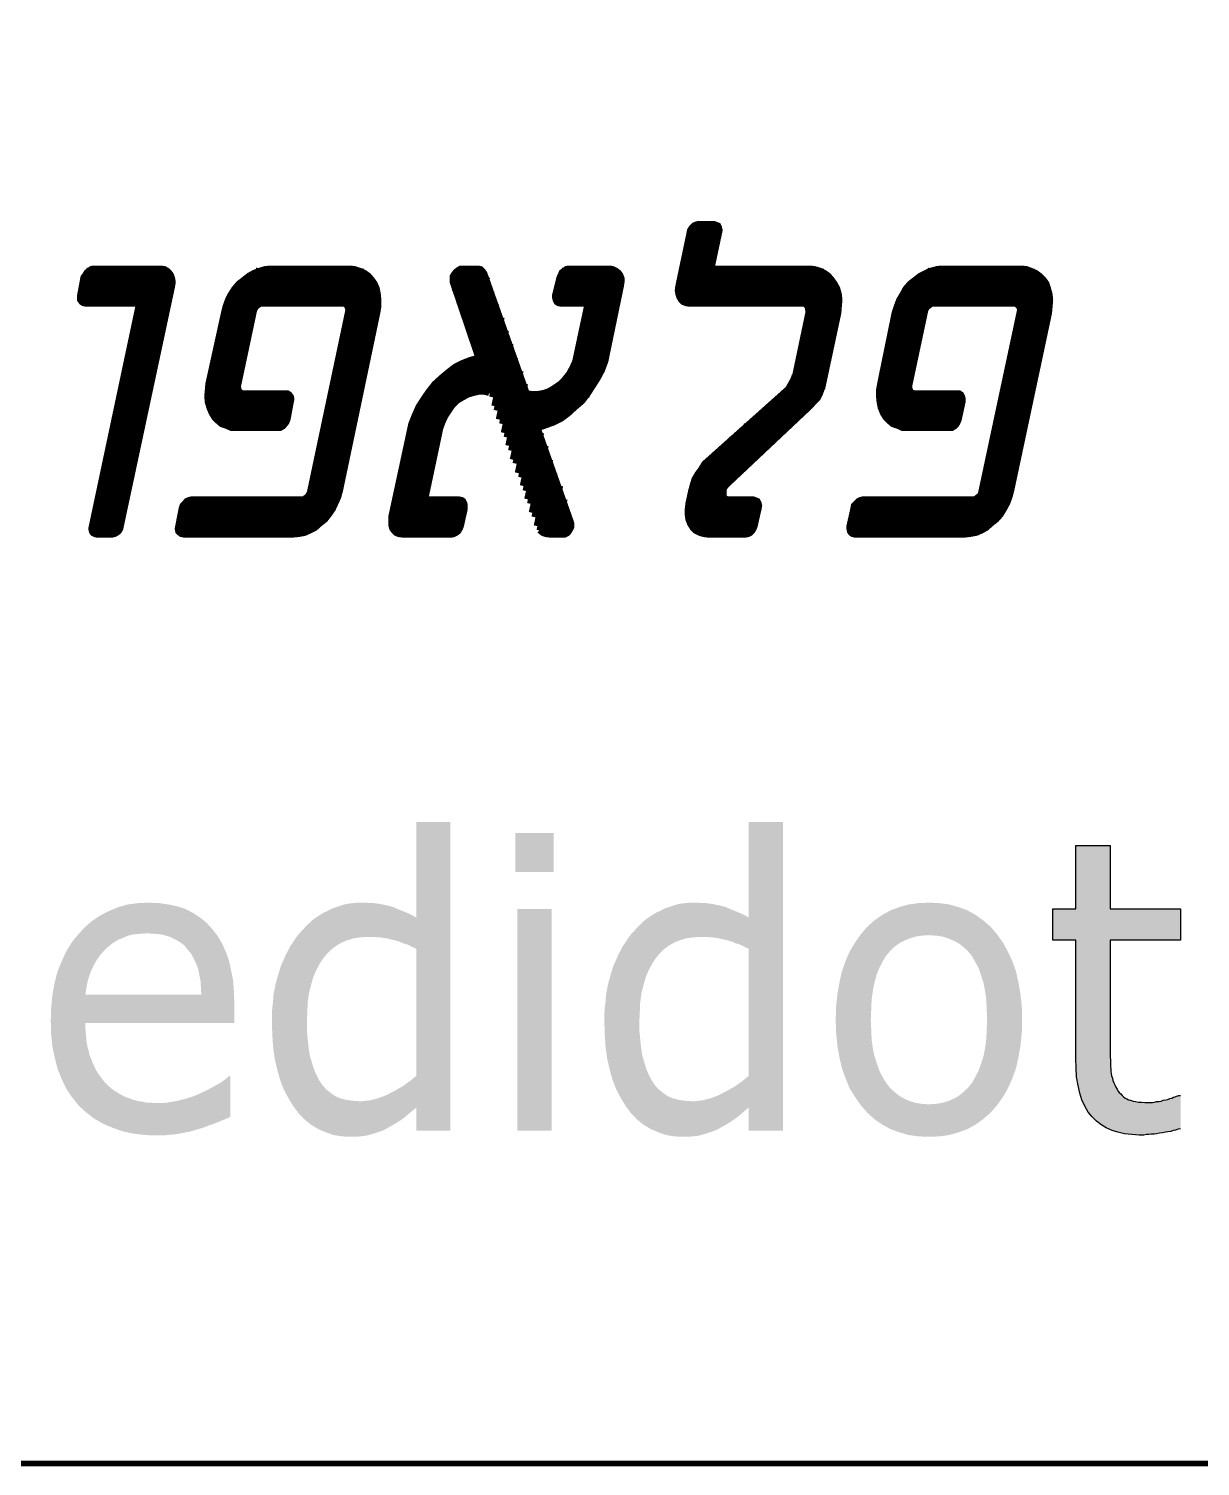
# Model space of a CAD drawing. Extents: x 489 to 720, y 1028 to 1176.
# Drawn here: x 695.935 to 698.323, y 1102.946 to 1105.875 of the extents above; entities that cross this region are included whole.
import ezdxf

# ---------------------------------------------------------------- set-up
doc = ezdxf.new("R2010")
doc.units = 0
doc.header["$MEASUREMENT"] = 0
doc.layers.add('M1280', color=7, linetype='Continuous')

msp = doc.modelspace()

# ---------------------------------------------------------------- hatches: boundary and pattern name
at = {"layer": 'M1280', "linetype": 'Continuous', "ltscale": 0.045455}
h = msp.add_hatch(color=7, dxfattribs=at)
h.paths.add_polyline_path([(696.7251, 1103.6301), (696.7251, 1103.677), (696.7176, 1103.6706), (696.71, 1103.6642), (696.7024, 1103.6577), (696.6949, 1103.6522), (696.6865, 1103.6467), (696.6789, 1103.6421), (696.6705, 1103.6375), (696.6629, 1103.6329), (696.6545, 1103.6292), (696.6461, 1103.6265), (696.6377, 1103.6237), (696.6284, 1103.6209), (696.62, 1103.6191), (696.6108, 1103.6182), (696.6015, 1103.6173), (696.5923, 1103.6173), (696.5738, 1103.6182), (696.557, 1103.6209), (696.541, 1103.6265), (696.5259, 1103.6329), (696.5116, 1103.6412), (696.4981, 1103.6522), (696.4855, 1103.6651), (696.4746, 1103.6798), (696.4645, 1103.6963), (696.4552, 1103.7138), (696.4477, 1103.7331), (696.4418, 1103.7543), (696.4367, 1103.7763), (696.4334, 1103.8002), (696.4317, 1103.826), (696.4309, 1103.8526), (696.4309, 1103.8664), (696.4317, 1103.8802), (696.4334, 1103.894), (696.4342, 1103.9069), (696.4367, 1103.9198), (696.4393, 1103.9317), (696.4426, 1103.9437), (696.446, 1103.9547), (696.4493, 1103.9657), (696.4544, 1103.9768), (696.4586, 1103.9869), (696.4636, 1103.9961), (696.4687, 1104.0062), (696.4746, 1104.0145), (696.4805, 1104.0237), (696.4863, 1104.031), (696.4931, 1104.0384), (696.4998, 1104.0457), (696.5065, 1104.0522), (696.5133, 1104.0586), (696.5208, 1104.0641), (696.5292, 1104.0696), (696.5368, 1104.0742), (696.5452, 1104.0779), (696.5536, 1104.0825), (696.562, 1104.0853), (696.5704, 1104.088), (696.5788, 1104.0908), (696.5881, 1104.0926), (696.5965, 1104.0935), (696.6057, 1104.0944), (696.6141, 1104.0944), (696.6226, 1104.0944), (696.6301, 1104.0935), (696.6377, 1104.0935), (696.6453, 1104.0926), (696.652, 1104.0917), (696.6596, 1104.0899), (696.6654, 1104.0889), (696.6722, 1104.0871), (696.6789, 1104.0853), (696.6848, 1104.0825), (696.6915, 1104.0797), (696.6982, 1104.077), (696.705, 1104.0742), (696.7117, 1104.0715), (696.7184, 1104.0678), (696.7251, 1104.0641), (696.7251, 1104.259), (696.7949, 1104.259), (696.7949, 1103.6301)], flags=0)
h.paths.add_polyline_path([(696.7251, 1104.0007), (696.7184, 1104.0034), (696.7117, 1104.0071), (696.705, 1104.0099), (696.6982, 1104.0117), (696.6923, 1104.0145), (696.6865, 1104.0163), (696.6806, 1104.0181), (696.6747, 1104.0191), (696.6688, 1104.0209), (696.6638, 1104.0218), (696.6579, 1104.0227), (696.6511, 1104.0237), (696.6453, 1104.0237), (696.6394, 1104.0246), (696.6327, 1104.0246), (696.6259, 1104.0246), (696.6116, 1104.0237), (696.5982, 1104.0218), (696.5856, 1104.0181), (696.5738, 1104.0135), (696.5629, 1104.0071), (696.5528, 1103.9997), (696.5435, 1103.9906), (696.5351, 1103.9804), (696.5275, 1103.9685), (696.5208, 1103.9556), (696.5149, 1103.9418), (696.5107, 1103.9262), (696.5065, 1103.9096), (696.504, 1103.8922), (696.5032, 1103.8738), (696.5023, 1103.8536), (696.5023, 1103.8342), (696.504, 1103.8159), (696.5057, 1103.7993), (696.5082, 1103.7828), (696.5124, 1103.769), (696.5166, 1103.7552), (696.5217, 1103.7432), (696.5275, 1103.7322), (696.5343, 1103.7221), (696.5418, 1103.7138), (696.5511, 1103.7064), (696.5603, 1103.7), (696.5713, 1103.6954), (696.5822, 1103.6927), (696.5948, 1103.6908), (696.6083, 1103.6899), (696.6158, 1103.6899), (696.6234, 1103.6908), (696.631, 1103.6917), (696.6385, 1103.6936), (696.6461, 1103.6954), (696.6537, 1103.6982), (696.6612, 1103.7009), (696.6688, 1103.7046), (696.6755, 1103.7083), (696.6831, 1103.712), (696.6907, 1103.7166), (696.6974, 1103.7202), (696.705, 1103.7258), (696.7117, 1103.7304), (696.7184, 1103.7359), (696.7251, 1103.7414), (696.7251, 1103.7405)], flags=0)
h = msp.add_hatch(color=7, dxfattribs=at)
h.paths.add_polyline_path([(697.4028, 1103.6301), (697.4028, 1103.677), (697.3953, 1103.6706), (697.3877, 1103.6642), (697.3801, 1103.6577), (697.3726, 1103.6522), (697.3642, 1103.6467), (697.3566, 1103.6421), (697.3482, 1103.6375), (697.3406, 1103.6329), (697.3322, 1103.6292), (697.3238, 1103.6265), (697.3154, 1103.6237), (697.3061, 1103.6209), (697.2977, 1103.6191), (697.2885, 1103.6182), (697.2792, 1103.6173), (697.27, 1103.6173), (697.2515, 1103.6182), (697.2347, 1103.6209), (697.2187, 1103.6265), (697.2036, 1103.6329), (697.1893, 1103.6412), (697.1758, 1103.6522), (697.1632, 1103.6651), (697.1523, 1103.6798), (697.1422, 1103.6963), (697.1329, 1103.7138), (697.1254, 1103.7331), (697.1195, 1103.7543), (697.1144, 1103.7763), (697.1111, 1103.8002), (697.1094, 1103.826), (697.1086, 1103.8526), (697.1086, 1103.8664), (697.1094, 1103.8802), (697.1111, 1103.894), (697.1119, 1103.9069), (697.1144, 1103.9198), (697.117, 1103.9317), (697.1203, 1103.9437), (697.1237, 1103.9547), (697.127, 1103.9657), (697.1321, 1103.9768), (697.1363, 1103.9869), (697.1413, 1103.9961), (697.1464, 1104.0062), (697.1523, 1104.0145), (697.1582, 1104.0237), (697.164, 1104.031), (697.1708, 1104.0384), (697.1775, 1104.0457), (697.1842, 1104.0522), (697.191, 1104.0586), (697.1985, 1104.0641), (697.2069, 1104.0696), (697.2145, 1104.0742), (697.2229, 1104.0779), (697.2313, 1104.0825), (697.2397, 1104.0853), (697.2481, 1104.088), (697.2565, 1104.0908), (697.2658, 1104.0926), (697.2742, 1104.0935), (697.2834, 1104.0944), (697.2918, 1104.0944), (697.3003, 1104.0944), (697.3078, 1104.0935), (697.3154, 1104.0935), (697.323, 1104.0926), (697.3297, 1104.0917), (697.3373, 1104.0899), (697.3431, 1104.0889), (697.3499, 1104.0871), (697.3566, 1104.0853), (697.3625, 1104.0825), (697.3692, 1104.0797), (697.3759, 1104.077), (697.3827, 1104.0742), (697.3894, 1104.0715), (697.3961, 1104.0678), (697.4028, 1104.0641), (697.4028, 1104.259), (697.4726, 1104.259), (697.4726, 1103.6301)], flags=0)
h.paths.add_polyline_path([(697.4028, 1104.0007), (697.3961, 1104.0034), (697.3894, 1104.0071), (697.3827, 1104.0099), (697.3759, 1104.0117), (697.37, 1104.0145), (697.3642, 1104.0163), (697.3583, 1104.0181), (697.3524, 1104.0191), (697.3465, 1104.0209), (697.3415, 1104.0218), (697.3356, 1104.0227), (697.3288, 1104.0237), (697.323, 1104.0237), (697.3171, 1104.0246), (697.3103, 1104.0246), (697.3036, 1104.0246), (697.2893, 1104.0237), (697.2759, 1104.0218), (697.2633, 1104.0181), (697.2515, 1104.0135), (697.2406, 1104.0071), (697.2305, 1103.9997), (697.2212, 1103.9906), (697.2128, 1103.9804), (697.2052, 1103.9685), (697.1985, 1103.9556), (697.1926, 1103.9418), (697.1884, 1103.9262), (697.1842, 1103.9096), (697.1817, 1103.8922), (697.1809, 1103.8738), (697.18, 1103.8536), (697.18, 1103.8342), (697.1817, 1103.8159), (697.1834, 1103.7993), (697.1859, 1103.7828), (697.1901, 1103.769), (697.1943, 1103.7552), (697.1994, 1103.7432), (697.2052, 1103.7322), (697.212, 1103.7221), (697.2195, 1103.7138), (697.2288, 1103.7064), (697.238, 1103.7), (697.249, 1103.6954), (697.2599, 1103.6927), (697.2725, 1103.6908), (697.286, 1103.6899), (697.2935, 1103.6899), (697.3011, 1103.6908), (697.3087, 1103.6917), (697.3162, 1103.6936), (697.3238, 1103.6954), (697.3314, 1103.6982), (697.3389, 1103.7009), (697.3465, 1103.7046), (697.3532, 1103.7083), (697.3608, 1103.712), (697.3684, 1103.7166), (697.3751, 1103.7202), (697.3827, 1103.7258), (697.3894, 1103.7304), (697.3961, 1103.7359), (697.4028, 1103.7414), (697.4028, 1103.7405)], flags=0)
h = msp.add_hatch(color=7, dxfattribs=at)
h.paths.add_polyline_path([(696.9269, 1104.157), (696.9269, 1104.236), (697.0051, 1104.236), (697.0051, 1104.157)], flags=0)
h.paths.add_polyline_path([(696.9311, 1103.6301), (696.9311, 1104.0816), (697.0009, 1104.0816), (697.0009, 1103.6301)], flags=0)
msp.add_hatch(color=7, dxfattribs=at).paths.add_polyline_path([(698.2832, 1103.6338), (698.2781, 1103.6329), (698.2731, 1103.6311), (698.268, 1103.6301), (698.263, 1103.6283), (698.2571, 1103.6274), (698.2521, 1103.6265), (698.2462, 1103.6255), (698.2403, 1103.6246), (698.2344, 1103.6237), (698.2294, 1103.6228), (698.2235, 1103.6228), (698.2184, 1103.6219), (698.2134, 1103.6219), (698.2083, 1103.6209), (698.2033, 1103.6209), (698.1991, 1103.6209), (698.1839, 1103.6219), (698.1688, 1103.6237), (698.1554, 1103.6265), (698.1436, 1103.6301), (698.1318, 1103.6357), (698.1209, 1103.6421), (698.1116, 1103.6494), (698.1024, 1103.6586), (698.0948, 1103.6678), (698.0881, 1103.6798), (698.0822, 1103.6927), (698.078, 1103.7064), (698.0746, 1103.7221), (698.0713, 1103.7395), (698.0704, 1103.7579), (698.0696, 1103.7772), (698.0696, 1104.0181), (698.0225, 1104.0181), (698.0225, 1104.0816), (698.0696, 1104.0816), (698.0696, 1104.2112), (698.1394, 1104.2112), (698.1394, 1104.0816), (698.2832, 1104.0816), (698.2832, 1104.0181), (698.1394, 1104.0181), (698.1394, 1103.8113), (698.1394, 1103.803), (698.1394, 1103.7947), (698.1394, 1103.7874), (698.1394, 1103.78), (698.1402, 1103.7736), (698.1402, 1103.7671), (698.1402, 1103.7616), (698.1411, 1103.7561), (698.1411, 1103.7506), (698.1419, 1103.746), (698.1427, 1103.7414), (698.1444, 1103.7368), (698.1453, 1103.7322), (698.147, 1103.7276), (698.1495, 1103.723), (698.1512, 1103.7184), (698.1537, 1103.7147), (698.1554, 1103.711), (698.1579, 1103.7074), (698.1612, 1103.7046), (698.1638, 1103.7018), (698.1671, 1103.6991), (698.1705, 1103.6963), (698.1739, 1103.6945), (698.1772, 1103.6927), (698.1814, 1103.6917), (698.1865, 1103.6899), (698.1915, 1103.689), (698.1974, 1103.6881), (698.2033, 1103.6881), (698.21, 1103.6871), (698.2176, 1103.6871), (698.2218, 1103.6871), (698.226, 1103.6871), (698.2302, 1103.6881), (698.2344, 1103.689), (698.2394, 1103.689), (698.2437, 1103.6899), (698.2478, 1103.6917), (698.2529, 1103.6927), (698.2571, 1103.6936), (698.2613, 1103.6954), (698.2655, 1103.6963), (698.2689, 1103.6982), (698.2722, 1103.6991), (698.2748, 1103.7), (698.2773, 1103.7009), (698.2798, 1103.7018), (698.2832, 1103.7018)], flags=0)
h = msp.add_hatch(color=7, dxfattribs=at)
h.paths.add_polyline_path([(696.0508, 1103.849), (696.0508, 1103.8388), (696.0516, 1103.8287), (696.0525, 1103.8195), (696.0533, 1103.8094), (696.055, 1103.8011), (696.0575, 1103.792), (696.0592, 1103.7837), (696.0626, 1103.7763), (696.0651, 1103.769), (696.0685, 1103.7616), (696.0718, 1103.7543), (696.076, 1103.7478), (696.0802, 1103.7414), (696.0844, 1103.7359), (696.0886, 1103.7304), (696.0937, 1103.7248), (696.0987, 1103.7202), (696.1038, 1103.7156), (696.1088, 1103.712), (696.1147, 1103.7083), (696.1206, 1103.7046), (696.1265, 1103.7018), (696.1324, 1103.6982), (696.1391, 1103.6963), (696.1458, 1103.6936), (696.1525, 1103.6917), (696.1593, 1103.6899), (696.1668, 1103.689), (696.1744, 1103.6871), (696.182, 1103.6871), (696.1895, 1103.6862), (696.1971, 1103.6862), (696.2072, 1103.6862), (696.2181, 1103.6871), (696.2291, 1103.689), (696.2391, 1103.6908), (696.2501, 1103.6936), (696.2602, 1103.6963), (696.2711, 1103.7), (696.282, 1103.7046), (696.2921, 1103.7092), (696.3014, 1103.7138), (696.3098, 1103.7184), (696.3182, 1103.723), (696.3249, 1103.7267), (696.3316, 1103.7313), (696.3375, 1103.7359), (696.3426, 1103.7405), (696.3459, 1103.7405), (696.3459, 1103.6577), (696.3375, 1103.654), (696.3283, 1103.6504), (696.3199, 1103.6467), (696.3106, 1103.643), (696.3014, 1103.6402), (696.293, 1103.6366), (696.2837, 1103.6338), (696.2745, 1103.6311), (696.2652, 1103.6283), (696.256, 1103.6265), (696.2467, 1103.6246), (696.2366, 1103.6228), (696.2274, 1103.6219), (696.2173, 1103.6209), (696.208, 1103.62), (696.1979, 1103.62), (696.1727, 1103.6209), (696.1492, 1103.6237), (696.1273, 1103.6283), (696.1063, 1103.6357), (696.087, 1103.6439), (696.0693, 1103.654), (696.0525, 1103.6669), (696.0373, 1103.6807), (696.0239, 1103.6973), (696.0121, 1103.7147), (696.0029, 1103.734), (695.9945, 1103.7543), (695.9886, 1103.7772), (695.9835, 1103.8011), (695.981, 1103.826), (695.9802, 1103.8536), (695.981, 1103.8802), (695.9835, 1103.906), (695.9877, 1103.9299), (695.9936, 1103.9529), (696.002, 1103.974), (696.0113, 1103.9942), (696.0222, 1104.0126), (696.0357, 1104.0292), (696.05, 1104.0448), (696.0651, 1104.0577), (696.0819, 1104.0687), (696.0996, 1104.0779), (696.1181, 1104.0853), (696.1374, 1104.0908), (696.1584, 1104.0935), (696.1803, 1104.0944), (696.2005, 1104.0935), (696.2198, 1104.0908), (696.2375, 1104.0871), (696.2543, 1104.0816), (696.2703, 1104.0733), (696.2845, 1104.0641), (696.2972, 1104.054), (696.3089, 1104.0411), (696.3199, 1104.0273), (696.3291, 1104.0117), (696.3367, 1103.9951), (696.3434, 1103.9768), (696.3476, 1103.9575), (696.3518, 1103.9363), (696.3535, 1103.9142), (696.3543, 1103.8903), (696.3543, 1103.849)], flags=0)
h.paths.add_polyline_path([(696.2871, 1103.9069), (696.2862, 1103.9216), (696.2854, 1103.9354), (696.2829, 1103.9483), (696.2803, 1103.9602), (696.2761, 1103.9712), (696.2711, 1103.9814), (696.2661, 1103.9906), (696.2593, 1103.9988), (696.2526, 1104.0071), (696.2442, 1104.0135), (696.2349, 1104.0191), (696.2257, 1104.0237), (696.2148, 1104.0273), (696.203, 1104.0301), (696.1904, 1104.031), (696.1769, 1104.0319), (696.1635, 1104.031), (696.1509, 1104.0301), (696.1382, 1104.0273), (696.1273, 1104.0227), (696.1164, 1104.0181), (696.1063, 1104.0117), (696.097, 1104.0043), (696.0886, 1103.9961), (696.0802, 1103.9869), (696.0735, 1103.9768), (696.0676, 1103.9666), (696.0626, 1103.9556), (696.0584, 1103.9446), (696.055, 1103.9326), (696.0525, 1103.9198), (696.0508, 1103.9069)], flags=0)
h = msp.add_hatch(color=7, dxfattribs=at)
h.paths.add_polyline_path([(697.9603, 1103.8554), (697.9595, 1103.8287), (697.9569, 1103.803), (697.9527, 1103.7791), (697.9477, 1103.757), (697.9401, 1103.7359), (697.9309, 1103.7156), (697.9208, 1103.6982), (697.909, 1103.6816), (697.8955, 1103.666), (697.8804, 1103.6531), (697.8653, 1103.6421), (697.8485, 1103.6329), (697.8308, 1103.6265), (697.8115, 1103.6209), (697.7913, 1103.6182), (697.7703, 1103.6173), (697.7492, 1103.6182), (697.7291, 1103.6209), (697.7097, 1103.6265), (697.6921, 1103.6329), (697.6753, 1103.6421), (697.6593, 1103.6531), (697.645, 1103.666), (697.6315, 1103.6816), (697.6198, 1103.6982), (697.6088, 1103.7156), (697.6004, 1103.7359), (697.5929, 1103.757), (697.5878, 1103.7791), (697.5836, 1103.803), (697.5811, 1103.8287), (697.5802, 1103.8554), (697.5811, 1103.883), (697.5836, 1103.9078), (697.5878, 1103.9317), (697.5929, 1103.9547), (697.6004, 1103.9758), (697.6088, 1103.9951), (697.6198, 1104.0135), (697.6315, 1104.0301), (697.645, 1104.0457), (697.6593, 1104.0586), (697.6753, 1104.0696), (697.6921, 1104.0788), (697.7097, 1104.0853), (697.7291, 1104.0908), (697.7492, 1104.0935), (697.7703, 1104.0944), (697.7913, 1104.0935), (697.8115, 1104.0908), (697.8308, 1104.0853), (697.8485, 1104.0788), (697.8653, 1104.0696), (697.8804, 1104.0586), (697.8955, 1104.0457), (697.909, 1104.0301), (697.9208, 1104.0135), (697.9309, 1103.9951), (697.9401, 1103.9758), (697.9477, 1103.9547), (697.9527, 1103.9317), (697.9569, 1103.9078), (697.9595, 1103.883)], flags=0)
h.paths.add_polyline_path([(697.8888, 1103.8554), (697.888, 1103.8765), (697.8871, 1103.8968), (697.8846, 1103.9152), (697.8813, 1103.9317), (697.8762, 1103.9473), (697.8712, 1103.962), (697.8644, 1103.974), (697.8577, 1103.986), (697.8493, 1103.9961), (697.8401, 1104.0043), (697.8308, 1104.0117), (697.8199, 1104.0172), (697.8089, 1104.0218), (697.7972, 1104.0255), (697.7837, 1104.0273), (697.7703, 1104.0282), (697.7568, 1104.0273), (697.7442, 1104.0255), (697.7316, 1104.0218), (697.7207, 1104.0172), (697.7097, 1104.0117), (697.6996, 1104.0043), (697.6912, 1103.9961), (697.6828, 1103.986), (697.6753, 1103.974), (697.6694, 1103.962), (697.6635, 1103.9473), (697.6593, 1103.9317), (697.6559, 1103.9152), (697.6534, 1103.8968), (697.6526, 1103.8765), (697.6517, 1103.8554), (697.6526, 1103.8352), (697.6534, 1103.8159), (697.6559, 1103.7975), (697.6593, 1103.7809), (697.6643, 1103.7662), (697.6694, 1103.7515), (697.6761, 1103.7386), (697.6828, 1103.7276), (697.6912, 1103.7166), (697.7005, 1103.7083), (697.7097, 1103.7009), (697.7207, 1103.6945), (697.7316, 1103.6899), (697.7442, 1103.6862), (697.7568, 1103.6844), (697.7703, 1103.6835), (697.7837, 1103.6844), (697.7963, 1103.6862), (697.8089, 1103.6899), (697.8199, 1103.6945), (697.83, 1103.7), (697.8401, 1103.7083), (697.8493, 1103.7166), (697.8577, 1103.7267), (697.8644, 1103.7386), (697.8712, 1103.7515), (697.8762, 1103.7653), (697.8813, 1103.7809), (697.8846, 1103.7975), (697.8871, 1103.8159), (697.888, 1103.8352)], flags=0)

# ---------------------------------------------------------------- linework, layer by layer
at = {"layer": 'M1280', "color": 7, "linetype": 'Continuous', "ltscale": 0.045455, "const_width": 0.0112}
for points in [[(675.0281, 1118.0131), (675.0281, 1120.0154), (720.2213, 1120.0154), (720.2213, 1102.9517), (675.0281, 1102.9517)], [(697.5236, 1105.296), (697.5236, 1105.3017), (697.5225, 1105.3074), (697.5202, 1105.3108), (697.5168, 1105.3142), (697.5122, 1105.3142), (697.2816, 1105.3142), (697.2747, 1105.3154), (697.2691, 1105.3176), (697.2645, 1105.3222), (697.2611, 1105.3279), (697.2588, 1105.3347), (697.2577, 1105.3415), (697.2588, 1105.3506), (697.2816, 1105.4585), (697.2827, 1105.4642), (697.2861, 1105.4699), (697.2906, 1105.4745), (697.2952, 1105.4767), (697.3009, 1105.4779), (697.3316, 1105.4779), (697.335, 1105.4767), (697.3406, 1105.4745), (697.3429, 1105.4699), (697.3441, 1105.4642), (697.3429, 1105.4585), (697.3122, 1105.3142)], [(697.2611, 1105.3233), (697.2929, 1105.4779)], [(697.2679, 1105.3233), (697.3009, 1105.4779)], [(697.2736, 1105.3142), (697.3088, 1105.4779)], [(697.2816, 1105.3142), (697.3156, 1105.4779)], [(697.2884, 1105.3142), (697.3236, 1105.4779)], [(697.2963, 1105.3142), (697.3316, 1105.4779)], [(697.3054, 1105.3142), (697.3395, 1105.4779)], [(696.1588, 1105.3142), (696.052, 1105.3142), (696.0463, 1105.3154), (696.0429, 1105.3176), (696.0395, 1105.3222), (696.0395, 1105.3267), (696.0395, 1105.3324), (696.0463, 1105.3688), (696.0497, 1105.3733), (696.0531, 1105.379), (696.0577, 1105.3824), (696.0622, 1105.3858), (696.0668, 1105.387), (696.2043, 1105.387), (696.2122, 1105.3858), (696.2179, 1105.3824), (696.2225, 1105.3779), (696.2259, 1105.3733), (696.2281, 1105.3665), (696.2293, 1105.3585), (696.2281, 1105.3506), (696.1236, 1104.862)], [(696.0429, 1105.3142), (696.0588, 1105.387)], [(696.052, 1105.3142), (696.0668, 1105.387)], [(696.0588, 1105.3142), (696.0747, 1105.387)], [(696.1747, 1105.387), (696.0634, 1104.862), (696.0622, 1104.8563), (696.0634, 1104.8506), (696.0656, 1104.8472), (696.0702, 1104.8449), (696.0736, 1104.8438), (696.1054, 1104.8438), (696.11, 1104.8449), (696.1145, 1104.8472), (696.1191, 1104.8506), (696.1225, 1104.8563), (696.1236, 1104.862)], [(696.0668, 1104.8438), (696.1827, 1105.387)], [(696.0668, 1105.3142), (696.0816, 1105.387)], [(696.0736, 1104.8438), (696.1895, 1105.387)], [(696.0747, 1105.3142), (696.0906, 1105.387)], [(696.0816, 1104.8438), (696.1975, 1105.387)], [(696.0816, 1105.3142), (696.0975, 1105.387)], [(696.0906, 1104.8438), (696.2043, 1105.387)], [(696.0906, 1105.3142), (696.1054, 1105.387)], [(696.0975, 1104.8438), (696.2134, 1105.387)], [(696.0975, 1105.3142), (696.1122, 1105.387)], [(696.1054, 1105.3142), (696.1202, 1105.387)], [(696.1122, 1105.3142), (696.1281, 1105.387)], [(696.1202, 1105.3142), (696.1361, 1105.387)], [(696.1281, 1105.3142), (696.1441, 1105.387)], [(696.1361, 1105.3142), (696.1509, 1105.387)], [(696.1441, 1105.3142), (696.1588, 1105.387)], [(696.1509, 1105.3142), (696.1656, 1105.387)], [(696.3622, 1105.1517), (696.3622, 1105.146), (696.3634, 1105.1404), (696.3656, 1105.1358), (696.3691, 1105.1335), (696.3747, 1105.1324), (696.4588, 1105.1324), (696.4634, 1105.1324), (696.4668, 1105.1301), (696.4702, 1105.1256), (696.4713, 1105.121), (696.4702, 1105.1154), (696.4634, 1105.079), (696.4611, 1105.0733), (696.4577, 1105.0688), (696.4531, 1105.0642), (696.4475, 1105.0608), (696.4429, 1105.0608), (696.3588, 1105.0608), (696.3486, 1105.0608), (696.3384, 1105.0654), (696.3281, 1105.0688), (696.3202, 1105.0756), (696.3134, 1105.0824), (696.3077, 1105.0915), (696.3031, 1105.1029), (696.2997, 1105.1142), (696.2986, 1105.1256), (696.2997, 1105.1381), (696.3009, 1105.1517), (696.3327, 1105.296), (696.3361, 1105.3097), (696.3406, 1105.3222), (696.3463, 1105.3335), (696.3543, 1105.346), (696.3634, 1105.3563), (696.3736, 1105.3642), (696.3838, 1105.3722), (696.3941, 1105.3779), (696.4054, 1105.3824), (696.4168, 1105.3858), (696.4281, 1105.387), (696.5895, 1105.387), (696.5997, 1105.3858), (696.61, 1105.3824), (696.6202, 1105.3779), (696.6281, 1105.3722), (696.635, 1105.3642), (696.6406, 1105.3563), (696.6452, 1105.346), (696.6475, 1105.3335), (696.6486, 1105.3222), (696.6486, 1105.3097), (696.6463, 1105.296), (696.5702, 1104.9335), (696.5668, 1104.921), (696.5611, 1104.9085), (696.5554, 1104.896), (696.5475, 1104.8847), (696.5395, 1104.8745), (696.5293, 1104.8665), (696.5191, 1104.8574), (696.5077, 1104.8517), (696.4975, 1104.8472), (696.485, 1104.8449), (696.4736, 1104.8438), (696.252, 1104.8438), (696.2463, 1104.8449), (696.2429, 1104.8472), (696.2395, 1104.8506), (696.2384, 1104.8563), (696.2395, 1104.862), (696.2463, 1104.8972), (696.2486, 1104.904), (696.2531, 1104.9085), (696.2566, 1104.9131), (696.2622, 1104.9154), (696.2668, 1104.9165), (696.4895, 1104.9165), (696.4952, 1104.9165), (696.4997, 1104.9199), (696.5043, 1104.9233), (696.5066, 1104.9279), (696.5088, 1104.9335)], [(696.3361, 1105.0608), (696.4043, 1105.387)], [(696.4134, 1105.387), (696.3441, 1105.0608)], [(696.4043, 1105.3142), (696.4202, 1105.387)], [(696.4134, 1105.3142), (696.4281, 1105.387)], [(696.4202, 1105.3142), (696.4361, 1105.387)], [(696.4281, 1105.3142), (696.4429, 1105.387)], [(696.4361, 1105.3142), (696.452, 1105.387)], [(696.4429, 1105.3142), (696.4588, 1105.387)], [(696.452, 1105.3142), (696.4668, 1105.387)], [(696.4588, 1105.3142), (696.4736, 1105.387)], [(696.4668, 1105.3142), (696.4816, 1105.387)], [(696.4736, 1105.3142), (696.4895, 1105.387)], [(696.4816, 1105.3142), (696.4975, 1105.387)], [(696.4895, 1105.3142), (696.5054, 1105.387)], [(696.4895, 1104.8438), (696.6043, 1105.387)], [(696.4975, 1105.3142), (696.5122, 1105.387)], [(696.4975, 1104.8438), (696.6134, 1105.387)], [(696.5054, 1105.3142), (696.5202, 1105.387)], [(696.5122, 1105.3142), (696.527, 1105.387)], [(696.5202, 1105.3142), (696.5361, 1105.387)], [(696.527, 1105.3142), (696.5441, 1105.387)], [(696.5361, 1105.3142), (696.5509, 1105.387)], [(696.5441, 1105.3142), (696.5588, 1105.387)], [(696.5509, 1105.3142), (696.5656, 1105.387)], [(696.5588, 1105.3142), (696.5747, 1105.387)], [(696.5656, 1105.3142), (696.5816, 1105.387)], [(696.5747, 1105.3142), (696.5895, 1105.387)], [(696.5816, 1105.3142), (696.5975, 1105.387)], [(696.9759, 1104.8529), (696.9827, 1104.8472), (696.9895, 1104.8449), (696.9975, 1104.8438), (697.0281, 1104.8438), (697.0327, 1104.846), (697.0361, 1104.8495), (697.0395, 1104.8551), (697.0418, 1104.8597), (697.0418, 1104.8665), (697.0406, 1104.871), (696.9736, 1105.0608), (696.9895, 1105.0665), (697.0054, 1105.0722), (697.0213, 1105.0801), (697.035, 1105.0904), (697.0486, 1105.1029), (697.0634, 1105.1154), (697.0747, 1105.1301), (697.085, 1105.146), (697.0952, 1105.162), (697.1043, 1105.179), (697.1111, 1105.1972), (697.1429, 1105.3506), (697.1441, 1105.3585), (697.1441, 1105.3665), (697.1418, 1105.3733), (697.1384, 1105.3779), (697.1327, 1105.3824), (697.1259, 1105.3858), (697.1202, 1105.387), (697.035, 1105.387), (697.0304, 1105.3858), (697.0259, 1105.3824), (697.0213, 1105.379), (697.0191, 1105.3733), (697.0168, 1105.3688), (697.0077, 1105.3324), (697.0077, 1105.3267), (697.0088, 1105.3222), (697.0111, 1105.3176), (697.0145, 1105.3154), (697.0202, 1105.3142), (697.0736, 1105.3142), (697.0486, 1105.1972), (697.0429, 1105.1847), (697.0361, 1105.1722), (697.027, 1105.1608), (697.0179, 1105.1517), (697.0066, 1105.1438), (696.9952, 1105.137), (696.985, 1105.1335), (696.9725, 1105.1313), (696.9611, 1105.1313), (696.9509, 1105.1324), (696.8645, 1105.3767), (696.8611, 1105.3813), (696.8566, 1105.3858), (696.8509, 1105.387), (696.8202, 1105.387), (696.8156, 1105.387), (696.81, 1105.3835), (696.8054, 1105.3801), (696.802, 1105.3756), (696.7986, 1105.3699), (696.7986, 1105.3654), (696.7986, 1105.3597), (696.8509, 1105.2051), (696.835, 1105.2006), (696.8202, 1105.1949), (696.8043, 1105.187), (696.7895, 1105.1756), (696.7759, 1105.1642), (696.7622, 1105.1517), (696.7497, 1105.1358), (696.7395, 1105.121), (696.7293, 1105.1051), (696.7213, 1105.087), (696.7145, 1105.0699), (696.6736, 1104.8801), (696.6736, 1104.8722), (696.6736, 1104.8642), (696.6759, 1104.8563), (696.6793, 1104.8517), (696.6838, 1104.8472), (696.6895, 1104.8449), (696.6975, 1104.8438), (696.7975, 1104.8438), (696.802, 1104.8449), (696.8066, 1104.8472), (696.8111, 1104.8506), (696.8145, 1104.8563), (696.8168, 1104.862), (696.8247, 1104.8972), (696.8247, 1104.904), (696.8236, 1104.9085), (696.8213, 1104.9131), (696.8179, 1104.9154), (696.8122, 1104.9165), (696.7441, 1104.9165), (696.7747, 1105.0608), (696.7793, 1105.0733), (696.785, 1105.0858), (696.7918, 1105.096), (696.7997, 1105.1074), (696.8088, 1105.1165), (696.8202, 1105.1233), (696.8304, 1105.129), (696.8418, 1105.1324), (696.852, 1105.1347), (696.8645, 1105.1347), (696.8736, 1105.1324)], [(696.8031, 1105.3404), (696.8122, 1105.387)], [(696.8077, 1105.3324), (696.8202, 1105.387)], [(696.8122, 1105.3142), (696.8281, 1105.387)], [(696.8191, 1105.3063), (696.835, 1105.387)], [(696.8225, 1105.287), (696.8429, 1105.387)], [(696.8281, 1105.2779), (696.8509, 1105.387)], [(696.8316, 1105.2597), (696.8588, 1105.387)], [(697.0122, 1105.3142), (697.0281, 1105.387)], [(697.0202, 1105.3142), (697.035, 1105.387)], [(697.0281, 1105.3142), (697.0429, 1105.387)], [(697.0338, 1105.0881), (697.0975, 1105.387)], [(697.035, 1105.3142), (697.0509, 1105.387)], [(697.0429, 1105.3142), (697.0588, 1105.387)], [(697.0429, 1105.0972), (697.1054, 1105.387)], [(697.0509, 1105.3142), (697.0668, 1105.387)], [(697.052, 1105.1063), (697.1122, 1105.387)], [(697.0588, 1105.3142), (697.0736, 1105.387)], [(697.1202, 1105.387), (697.0622, 1105.1154)], [(697.0668, 1105.3142), (697.0816, 1105.387)], [(697.0725, 1105.1245), (697.127, 1105.387)], [(697.0736, 1105.3142), (697.0884, 1105.387)], [(697.327, 1105.387), (697.527, 1105.387), (697.5372, 1105.3858), (697.5486, 1105.3824), (697.5577, 1105.3779), (697.5656, 1105.3722), (697.5725, 1105.3642), (697.5781, 1105.3563), (697.5838, 1105.346), (697.5872, 1105.3335), (697.5884, 1105.3222), (697.5872, 1105.3097), (697.5861, 1105.296), (697.5543, 1105.1517), (697.552, 1105.1404), (697.5486, 1105.1313), (697.5441, 1105.1222), (697.5361, 1105.1142), (697.5293, 1105.1063), (697.3566, 1104.9438), (697.3531, 1104.9381), (697.352, 1104.9324), (697.352, 1104.9267), (697.352, 1104.9222), (697.3554, 1104.9188), (697.3588, 1104.9165), (697.4122, 1104.9165), (697.4156, 1104.9154), (697.4213, 1104.9131), (697.4236, 1104.9085), (697.4247, 1104.904), (697.4236, 1104.8972), (697.4156, 1104.862), (697.4134, 1104.8563), (697.41, 1104.8506), (697.4066, 1104.8472), (697.402, 1104.8449), (697.3963, 1104.8438), (697.3202, 1104.8438), (697.3111, 1104.8449), (697.3031, 1104.8472), (697.2941, 1104.8517), (697.2884, 1104.8574), (697.2827, 1104.8665), (697.2793, 1104.8756), (697.2781, 1104.8847), (697.2781, 1104.896), (697.2793, 1104.9074), (697.285, 1104.9335), (697.2884, 1104.946), (697.2918, 1104.9574), (697.2986, 1104.9688), (697.3054, 1104.9779), (697.3122, 1104.9892), (697.4827, 1105.1415), (697.4884, 1105.1517), (697.4929, 1105.1597), (697.4963, 1105.1688)], [(697.3202, 1105.3142), (697.335, 1105.387)], [(697.327, 1105.3142), (697.3429, 1105.387)], [(697.335, 1105.3142), (697.3509, 1105.387)], [(697.3429, 1105.3142), (697.3588, 1105.387)], [(697.3509, 1105.3142), (697.3656, 1105.387)], [(697.3588, 1105.3142), (697.3736, 1105.387)], [(697.3656, 1105.3142), (697.3816, 1105.387)], [(697.3736, 1105.3142), (697.3895, 1105.387)], [(697.3816, 1105.3142), (697.3963, 1105.387)], [(697.3895, 1105.3142), (697.4043, 1105.387)], [(697.3963, 1105.3142), (697.4122, 1105.387)], [(697.4043, 1105.3142), (697.4202, 1105.387)], [(697.4122, 1105.3142), (697.4281, 1105.387)], [(697.4202, 1105.3142), (697.435, 1105.387)], [(697.4281, 1105.3142), (697.4429, 1105.387)], [(697.435, 1105.3142), (697.4497, 1105.387)], [(697.4429, 1105.3142), (697.4577, 1105.387)], [(697.4497, 1105.3142), (697.4668, 1105.387)], [(697.4577, 1105.3142), (697.4736, 1105.387)], [(697.4668, 1105.3142), (697.4816, 1105.387)], [(697.4725, 1105.0517), (697.5429, 1105.387)], [(697.4736, 1105.3142), (697.4884, 1105.387)], [(697.4816, 1105.0608), (697.5509, 1105.387)], [(697.4816, 1105.3142), (697.4963, 1105.387)], [(697.4884, 1105.3142), (697.5054, 1105.387)], [(697.4963, 1105.3142), (697.5122, 1105.387)], [(697.5054, 1105.3142), (697.5202, 1105.387)], [(697.5122, 1105.3142), (697.527, 1105.387)], [(697.5202, 1105.3142), (697.535, 1105.387)], [(697.7304, 1105.1517), (697.7304, 1105.146), (697.7316, 1105.1404), (697.7338, 1105.1358), (697.7372, 1105.1335), (697.7429, 1105.1324), (697.8281, 1105.1324), (697.8327, 1105.1324), (697.8361, 1105.1301), (697.8384, 1105.1256), (697.8395, 1105.121), (697.8395, 1105.1154), (697.8316, 1105.079), (697.8293, 1105.0733), (697.827, 1105.0688), (697.8225, 1105.0642), (697.8168, 1105.0608), (697.8111, 1105.0608), (697.727, 1105.0608), (697.7168, 1105.0608), (697.7066, 1105.0654), (697.6963, 1105.0688), (697.6884, 1105.0756), (697.6816, 1105.0824), (697.6759, 1105.0915), (697.6713, 1105.1029), (697.6691, 1105.1142), (697.6679, 1105.1256), (697.6679, 1105.1381), (697.6702, 1105.1517), (697.6997, 1105.296), (697.7043, 1105.3097), (697.7088, 1105.3222), (697.7156, 1105.3335), (697.7225, 1105.346), (697.7316, 1105.3563), (697.7418, 1105.3642), (697.752, 1105.3722), (697.7634, 1105.3779), (697.7736, 1105.3824), (697.7861, 1105.3858), (697.7963, 1105.387), (697.9577, 1105.387), (697.9691, 1105.3858), (697.9781, 1105.3824), (697.9884, 1105.3779), (697.9963, 1105.3722), (698.0043, 1105.3642), (698.01, 1105.3563), (698.0134, 1105.346), (698.0168, 1105.3335), (698.0179, 1105.3222), (698.0168, 1105.3097), (698.0156, 1105.296), (697.9384, 1104.9335), (697.935, 1104.921), (697.9304, 1104.9085), (697.9236, 1104.896), (697.9168, 1104.8847), (697.9077, 1104.8745), (697.8975, 1104.8665), (697.8872, 1104.8574), (697.877, 1104.8517), (697.8656, 1104.8472), (697.8531, 1104.8449), (697.8429, 1104.8438), (697.6191, 1104.8438), (697.6145, 1104.8449), (697.6111, 1104.8472), (697.6088, 1104.8506), (697.6077, 1104.8563), (697.6077, 1104.862), (697.6156, 1104.8972), (697.6168, 1104.904), (697.6213, 1104.9085), (697.6259, 1104.9131), (697.6304, 1104.9154), (697.635, 1104.9165), (697.8577, 1104.9165), (697.8634, 1104.9165), (697.8679, 1104.9199), (697.8725, 1104.9233), (697.8759, 1104.9279), (697.877, 1104.9335)], [(697.7043, 1105.0608), (697.7736, 1105.387)], [(697.7816, 1105.387), (697.7122, 1105.0608)], [(697.7736, 1105.3142), (697.7895, 1105.387)], [(697.7816, 1105.3142), (697.7963, 1105.387)], [(697.7895, 1105.3142), (697.8043, 1105.387)], [(697.7963, 1105.3142), (697.8122, 1105.387)], [(697.8043, 1105.3142), (697.8191, 1105.387)], [(697.8122, 1105.3142), (697.8281, 1105.387)], [(697.8191, 1105.3142), (697.835, 1105.387)], [(697.8281, 1105.3142), (697.8429, 1105.387)], [(697.835, 1105.3142), (697.8497, 1105.387)], [(697.8429, 1105.3142), (697.8577, 1105.387)], [(697.8497, 1105.3142), (697.8668, 1105.387)], [(697.8577, 1105.3142), (697.8736, 1105.387)], [(697.8577, 1104.8438), (697.9736, 1105.387)], [(697.8668, 1105.3142), (697.8816, 1105.387)], [(697.8668, 1104.8438), (697.9804, 1105.387)], [(697.8736, 1105.3142), (697.8884, 1105.387)], [(697.8816, 1105.3142), (697.8963, 1105.387)], [(697.8884, 1105.3142), (697.9043, 1105.387)], [(697.8963, 1105.3142), (697.9122, 1105.387)], [(697.9043, 1105.3142), (697.9202, 1105.387)], [(697.9122, 1105.3142), (697.927, 1105.387)], [(697.9202, 1105.3142), (697.935, 1105.387)], [(697.927, 1105.3142), (697.9429, 1105.387)], [(697.935, 1105.3142), (697.9509, 1105.387)], [(697.9429, 1105.3142), (697.9577, 1105.387)], [(697.9509, 1105.3142), (697.9656, 1105.387)], [(696.1054, 1104.8438), (696.2191, 1105.3767)], [(696.1122, 1104.8438), (696.2259, 1105.3767)], [(696.3111, 1105.0881), (696.3679, 1105.3597)], [(696.3168, 1105.079), (696.3781, 1105.3688)], [(696.3225, 1105.0699), (696.3872, 1105.3767)], [(696.3293, 1105.0699), (696.3952, 1105.3767)], [(696.5066, 1104.8529), (696.6191, 1105.3767)], [(696.5145, 1104.8529), (696.6259, 1105.3767)], [(696.5236, 1104.862), (696.6316, 1105.3688)], [(696.5338, 1104.871), (696.6372, 1105.3597)], [(696.7986, 1105.3597), (696.8031, 1105.3767)], [(696.8372, 1105.2506), (696.8645, 1105.3767)], [(696.8406, 1105.2335), (696.8702, 1105.3688)], [(697.0827, 1105.1415), (697.1327, 1105.3767)], [(697.0941, 1105.1608), (697.1418, 1105.3767)], [(697.4906, 1105.0699), (697.5566, 1105.3767)], [(697.5009, 1105.079), (697.5634, 1105.3767)], [(697.51, 1105.0881), (697.5691, 1105.3688)], [(697.5202, 1105.0972), (697.5747, 1105.3597)], [(697.6793, 1105.0881), (697.7361, 1105.3597)], [(697.685, 1105.079), (697.7475, 1105.3688)], [(697.6906, 1105.0699), (697.7566, 1105.3767)], [(697.6986, 1105.0699), (697.7634, 1105.3767)], [(697.8759, 1104.8529), (697.9872, 1105.3767)], [(697.8827, 1104.8529), (697.9952, 1105.3767)], [(697.8929, 1104.862), (698.0009, 1105.3688)], [(697.9031, 1104.871), (698.0066, 1105.3597)], [(696.3009, 1105.1154), (696.3475, 1105.3324)], [(696.3054, 1105.0972), (696.3588, 1105.3506)], [(696.5441, 1104.8801), (696.6429, 1105.3506)], [(696.5543, 1104.8972), (696.6463, 1105.3324)], [(696.835, 1105.1324), (696.8793, 1105.3404)], [(696.8463, 1105.2245), (696.8736, 1105.3506)], [(697.5293, 1105.1063), (697.5816, 1105.3506)], [(697.5384, 1105.1154), (697.5861, 1105.3324)], [(697.6702, 1105.1154), (697.7156, 1105.3324)], [(697.6736, 1105.0972), (697.727, 1105.3506)], [(697.9122, 1104.8801), (698.0111, 1105.3506)], [(697.9236, 1104.8972), (698.0156, 1105.3324)], [(696.4134, 1105.3142), (696.4077, 1105.3142), (696.402, 1105.3108), (696.3986, 1105.3074), (696.3952, 1105.3017), (696.3929, 1105.296)], [(696.5861, 1105.296), (696.5861, 1105.3017), (696.585, 1105.3074), (696.5827, 1105.3108), (696.5793, 1105.3142), (696.5747, 1105.3142), (696.4134, 1105.3142)], [(696.8429, 1105.1324), (696.8838, 1105.3233)], [(696.8509, 1105.1324), (696.8884, 1105.3142)], [(696.8588, 1105.1324), (696.8929, 1105.296)], [(697.5531, 1105.1415), (697.5861, 1105.296)], [(697.7816, 1105.3142), (697.7759, 1105.3142), (697.7713, 1105.3108), (697.7668, 1105.3074), (697.7634, 1105.3017), (697.7622, 1105.296)], [(697.9543, 1105.296), (697.9554, 1105.3017), (697.9543, 1105.3074), (697.9509, 1105.3108), (697.9475, 1105.3142), (697.9429, 1105.3142), (697.7816, 1105.3142)], [(696.8668, 1105.1324), (696.8997, 1105.287)], [(696.9031, 1105.2699), (696.8736, 1105.1324)], [(696.8793, 1105.1245), (696.9088, 1105.2597)], [(696.8838, 1105.1063), (696.9122, 1105.2415)], [(696.8884, 1105.0972), (696.9179, 1105.2335)], [(696.8929, 1105.079), (696.9213, 1105.2142)], [(696.7872, 1105.0881), (696.8077, 1105.1881)], [(696.7986, 1105.1063), (696.8191, 1105.1972)], [(696.8077, 1105.1154), (696.8259, 1105.1972)], [(696.8191, 1105.1245), (696.8338, 1105.1972)], [(696.8259, 1105.1245), (696.8429, 1105.2051)], [(696.8997, 1105.0699), (696.927, 1105.2051)], [(696.9031, 1105.0517), (696.9316, 1105.1881)], [(697.0259, 1105.0881), (697.0486, 1105.1972)], [(696.6975, 1104.8438), (696.7622, 1105.1517)], [(696.7054, 1104.8438), (696.7713, 1105.1608)], [(696.7122, 1104.8438), (696.7816, 1105.1688)], [(696.7202, 1104.8438), (696.7918, 1105.1779)], [(696.727, 1104.8438), (696.7986, 1105.1779)], [(696.9088, 1105.0426), (696.9384, 1105.1779)], [(696.9122, 1105.0256), (696.9418, 1105.1608)], [(696.9179, 1105.0154), (696.9475, 1105.1517)], [(696.9986, 1105.0699), (697.0168, 1105.1517)], [(697.0066, 1105.0699), (697.0259, 1105.1608)], [(697.0168, 1105.079), (697.035, 1105.1688)], [(696.3509, 1105.0608), (696.3656, 1105.1324)], [(696.3588, 1105.0608), (696.3747, 1105.1324)], [(696.3656, 1105.0608), (696.3827, 1105.1324)], [(696.3747, 1105.0608), (696.3895, 1105.1324)], [(696.3827, 1105.0608), (696.3975, 1105.1324)], [(696.3895, 1105.0608), (696.4043, 1105.1324)], [(696.3975, 1105.0608), (696.4134, 1105.1324)], [(696.4043, 1105.0608), (696.4202, 1105.1324)], [(696.4134, 1105.0608), (696.4281, 1105.1324)], [(696.4202, 1105.0608), (696.4361, 1105.1324)], [(696.4281, 1105.0608), (696.4429, 1105.1324)], [(696.4361, 1105.0608), (696.452, 1105.1324)], [(696.4429, 1105.0608), (696.4588, 1105.1324)], [(696.452, 1105.0608), (696.4668, 1105.1324)], [(696.6838, 1104.8529), (696.7418, 1105.1245)], [(696.6895, 1104.8438), (696.7531, 1105.1415)], [(696.9213, 1104.9972), (696.9509, 1105.1324)], [(696.927, 1104.9892), (696.9588, 1105.1324)], [(696.9316, 1104.9699), (696.9656, 1105.1324)], [(696.9384, 1104.9608), (696.9736, 1105.1324)], [(696.9418, 1104.9438), (696.9816, 1105.1324)], [(696.9475, 1104.9335), (696.9895, 1105.1324)], [(696.9816, 1105.0608), (696.9986, 1105.1415)], [(696.9918, 1105.0699), (697.0066, 1105.1415)], [(697.4429, 1105.0256), (697.4645, 1105.1245)], [(697.452, 1105.0335), (697.4736, 1105.1324)], [(697.4622, 1105.0426), (697.4827, 1105.1415)], [(697.7202, 1105.0608), (697.735, 1105.1324)], [(697.727, 1105.0608), (697.7429, 1105.1324)], [(697.735, 1105.0608), (697.7509, 1105.1324)], [(697.7429, 1105.0608), (697.7577, 1105.1324)], [(697.7509, 1105.0608), (697.7656, 1105.1324)], [(697.7577, 1105.0608), (697.7736, 1105.1324)], [(697.7656, 1105.0608), (697.7816, 1105.1324)], [(697.7736, 1105.0608), (697.7895, 1105.1324)], [(697.7816, 1105.0608), (697.7963, 1105.1324)], [(697.7895, 1105.0608), (697.8043, 1105.1324)], [(697.7963, 1105.0608), (697.8122, 1105.1324)], [(697.8043, 1105.0608), (697.8191, 1105.1324)], [(697.8111, 1105.0608), (697.8281, 1105.1324)], [(697.8191, 1105.0608), (697.835, 1105.1324)], [(696.6759, 1104.8529), (696.7293, 1105.1063)], [(697.4134, 1104.9972), (697.435, 1105.0972)], [(697.4236, 1105.0063), (697.4452, 1105.1063)], [(697.4338, 1105.0154), (697.4543, 1105.1154)], [(697.3747, 1104.9608), (697.3986, 1105.0699)], [(697.3861, 1104.9699), (697.4066, 1105.0699)], [(697.3952, 1104.979), (697.4156, 1105.079)], [(697.4043, 1104.9892), (697.4259, 1105.0881)], [(696.9509, 1104.9165), (696.9804, 1105.0517)], [(696.9566, 1104.9074), (696.9838, 1105.0335)], [(697.3202, 1104.8438), (697.36, 1105.0335)], [(697.327, 1104.8438), (697.3691, 1105.0426)], [(697.3804, 1105.0517), (697.3566, 1104.9438)], [(697.3656, 1104.9529), (697.3895, 1105.0608)], [(696.96, 1104.8892), (696.9895, 1105.0256)], [(696.9656, 1104.8801), (696.9929, 1105.0063)], [(697.2997, 1104.8529), (697.3316, 1105.0063)], [(697.3054, 1104.8438), (697.3418, 1105.0154)], [(697.3122, 1104.8438), (697.3509, 1105.0256)], [(696.9702, 1104.862), (696.9986, 1104.9972)], [(697.002, 1104.979), (696.9759, 1104.8529)], [(697.285, 1104.862), (697.3122, 1104.9892)], [(697.2906, 1104.8529), (697.3213, 1104.9972)], [(696.9816, 1104.8438), (697.0077, 1104.9699)], [(696.9895, 1104.8438), (697.0122, 1104.9529)], [(697.2793, 1104.871), (697.3009, 1104.9699)], [(696.2429, 1104.8438), (696.2588, 1104.9165)], [(696.252, 1104.8438), (696.2668, 1104.9165)], [(696.2588, 1104.8438), (696.2736, 1104.9165)], [(696.2668, 1104.8438), (696.2816, 1104.9165)], [(696.2736, 1104.8438), (696.2906, 1104.9165)], [(696.2816, 1104.8438), (696.2975, 1104.9165)], [(696.2906, 1104.8438), (696.3054, 1104.9165)], [(696.2975, 1104.8438), (696.3122, 1104.9165)], [(696.3054, 1104.8438), (696.3202, 1104.9165)], [(696.3122, 1104.8438), (696.327, 1104.9165)], [(696.3202, 1104.8438), (696.3361, 1104.9165)], [(696.327, 1104.8438), (696.3441, 1104.9165)], [(696.3361, 1104.8438), (696.3509, 1104.9165)], [(696.3441, 1104.8438), (696.3588, 1104.9165)], [(696.3509, 1104.8438), (696.3656, 1104.9165)], [(696.3588, 1104.8438), (696.3747, 1104.9165)], [(696.3656, 1104.8438), (696.3816, 1104.9165)], [(696.3747, 1104.8438), (696.3895, 1104.9165)], [(696.3816, 1104.8438), (696.3975, 1104.9165)], [(696.3895, 1104.8438), (696.4043, 1104.9165)], [(696.3975, 1104.8438), (696.4134, 1104.9165)], [(696.4043, 1104.8438), (696.4202, 1104.9165)], [(696.4134, 1104.8438), (696.4281, 1104.9165)], [(696.4202, 1104.8438), (696.4361, 1104.9165)], [(696.4281, 1104.8438), (696.4429, 1104.9165)], [(696.4361, 1104.8438), (696.452, 1104.9165)], [(696.4429, 1104.8438), (696.4588, 1104.9165)], [(696.452, 1104.8438), (696.4668, 1104.9165)], [(696.4588, 1104.8438), (696.4736, 1104.9165)], [(696.4668, 1104.8438), (696.4816, 1104.9165)], [(696.4736, 1104.8438), (696.4895, 1104.9165)], [(696.4816, 1104.8438), (696.4975, 1104.9165)], [(696.7361, 1104.8438), (696.7509, 1104.9165)], [(696.7441, 1104.8438), (696.7588, 1104.9165)], [(696.7509, 1104.8438), (696.7656, 1104.9165)], [(696.7588, 1104.8438), (696.7747, 1104.9165)], [(696.7656, 1104.8438), (696.7816, 1104.9165)], [(696.7747, 1104.8438), (696.7895, 1104.9165)], [(696.7816, 1104.8438), (696.7975, 1104.9165)], [(696.7895, 1104.8438), (696.8043, 1104.9165)], [(696.8122, 1104.9165), (696.7975, 1104.8438)], [(696.8043, 1104.8438), (696.8202, 1104.9165)], [(696.9975, 1104.8438), (697.0191, 1104.9438)], [(697.0043, 1104.8438), (697.0225, 1104.9245)], [(697.0122, 1104.8438), (697.0281, 1104.9165)], [(697.335, 1104.8438), (697.3531, 1104.9245)], [(697.3429, 1104.8438), (697.3588, 1104.9165)], [(697.3509, 1104.8438), (697.3656, 1104.9165)], [(697.3588, 1104.8438), (697.3736, 1104.9165)], [(697.3656, 1104.8438), (697.3816, 1104.9165)], [(697.3736, 1104.8438), (697.3895, 1104.9165)], [(697.3816, 1104.8438), (697.3963, 1104.9165)], [(697.3895, 1104.8438), (697.4043, 1104.9165)], [(697.3963, 1104.8438), (697.4122, 1104.9165)], [(697.4043, 1104.8438), (697.4202, 1104.9165)], [(697.6122, 1104.8438), (697.6281, 1104.9165)], [(697.6191, 1104.8438), (697.635, 1104.9165)], [(697.6281, 1104.8438), (697.6429, 1104.9165)], [(697.635, 1104.8438), (697.6497, 1104.9165)], [(697.6429, 1104.8438), (697.6577, 1104.9165)], [(697.6497, 1104.8438), (697.6668, 1104.9165)], [(697.6577, 1104.8438), (697.6736, 1104.9165)], [(697.6668, 1104.8438), (697.6816, 1104.9165)], [(697.6736, 1104.8438), (697.6884, 1104.9165)], [(697.6816, 1104.8438), (697.6963, 1104.9165)], [(697.6884, 1104.8438), (697.7043, 1104.9165)], [(697.6963, 1104.8438), (697.7122, 1104.9165)], [(697.7043, 1104.8438), (697.7202, 1104.9165)], [(697.7122, 1104.8438), (697.727, 1104.9165)], [(697.7202, 1104.8438), (697.735, 1104.9165)], [(697.727, 1104.8438), (697.7429, 1104.9165)], [(697.735, 1104.8438), (697.7509, 1104.9165)], [(697.7429, 1104.8438), (697.7577, 1104.9165)], [(697.7509, 1104.8438), (697.7656, 1104.9165)], [(697.7577, 1104.8438), (697.7736, 1104.9165)], [(697.7656, 1104.8438), (697.7816, 1104.9165)], [(697.7736, 1104.8438), (697.7895, 1104.9165)], [(697.7816, 1104.8438), (697.7963, 1104.9165)], [(697.7895, 1104.8438), (697.8043, 1104.9165)], [(697.7963, 1104.8438), (697.8111, 1104.9165)], [(697.8043, 1104.8438), (697.8191, 1104.9165)], [(697.8111, 1104.8438), (697.8281, 1104.9165)], [(697.8191, 1104.8438), (697.835, 1104.9165)], [(697.8281, 1104.8438), (697.8429, 1104.9165)], [(697.835, 1104.8438), (697.8497, 1104.9165)], [(697.8429, 1104.8438), (697.8577, 1104.9165)], [(697.8497, 1104.8438), (697.8668, 1104.9165)], [(697.0202, 1104.8438), (697.0316, 1104.8972)], [(697.035, 1104.8801), (697.0281, 1104.8438)], [(697.0372, 1104.8529), (697.0406, 1104.871)]]:
    msp.add_lwpolyline(points, dxfattribs=at)
at = {"layer": 'M1280', "color": 7, "linetype": 'Continuous', "ltscale": 0.045455}
msp.add_lwpolyline([(698.2832, 1103.6338), (698.2781, 1103.6329), (698.2731, 1103.6311), (698.268, 1103.6301), (698.263, 1103.6283), (698.2571, 1103.6274), (698.2521, 1103.6265), (698.2462, 1103.6255), (698.2403, 1103.6246), (698.2344, 1103.6237), (698.2294, 1103.6228), (698.2235, 1103.6228), (698.2184, 1103.6219), (698.2134, 1103.6219), (698.2083, 1103.6209), (698.2033, 1103.6209), (698.1991, 1103.6209), (698.1839, 1103.6219), (698.1688, 1103.6237), (698.1554, 1103.6265), (698.1436, 1103.6301), (698.1318, 1103.6357), (698.1209, 1103.6421), (698.1116, 1103.6494), (698.1024, 1103.6586), (698.0948, 1103.6678), (698.0881, 1103.6798), (698.0822, 1103.6927), (698.078, 1103.7064), (698.0746, 1103.7221), (698.0713, 1103.7395), (698.0704, 1103.7579), (698.0696, 1103.7772), (698.0696, 1104.0181), (698.0225, 1104.0181), (698.0225, 1104.0816), (698.0696, 1104.0816), (698.0696, 1104.2112), (698.1394, 1104.2112), (698.1394, 1104.0816), (698.2832, 1104.0816), (698.2832, 1104.0181), (698.1394, 1104.0181), (698.1394, 1103.8113), (698.1394, 1103.803), (698.1394, 1103.7947), (698.1394, 1103.7874), (698.1394, 1103.78), (698.1402, 1103.7736), (698.1402, 1103.7671), (698.1402, 1103.7616), (698.1411, 1103.7561), (698.1411, 1103.7506), (698.1419, 1103.746), (698.1427, 1103.7414), (698.1444, 1103.7368), (698.1453, 1103.7322), (698.147, 1103.7276), (698.1495, 1103.723), (698.1512, 1103.7184), (698.1537, 1103.7147), (698.1554, 1103.711), (698.1579, 1103.7074), (698.1612, 1103.7046), (698.1638, 1103.7018), (698.1671, 1103.6991), (698.1705, 1103.6963), (698.1739, 1103.6945), (698.1772, 1103.6927), (698.1814, 1103.6917), (698.1865, 1103.6899), (698.1915, 1103.689), (698.1974, 1103.6881), (698.2033, 1103.6881), (698.21, 1103.6871), (698.2176, 1103.6871), (698.2218, 1103.6871), (698.226, 1103.6871), (698.2302, 1103.6881), (698.2344, 1103.689), (698.2394, 1103.689), (698.2437, 1103.6899), (698.2478, 1103.6917), (698.2529, 1103.6927), (698.2571, 1103.6936), (698.2613, 1103.6954), (698.2655, 1103.6963), (698.2689, 1103.6982), (698.2722, 1103.6991), (698.2748, 1103.7), (698.2773, 1103.7009), (698.2798, 1103.7018), (698.2832, 1103.7018)], dxfattribs=at)

doc.saveas('drawing.dxf')
